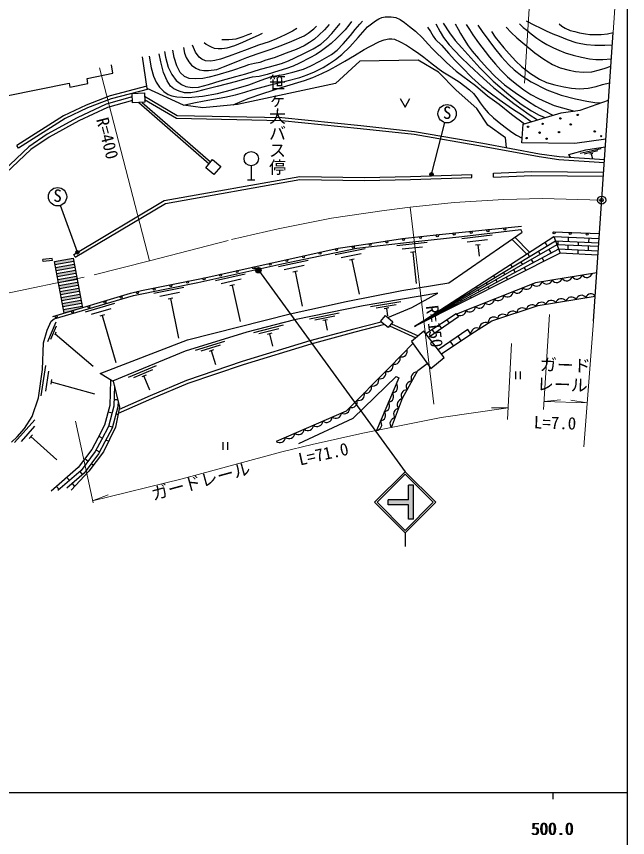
# Model space of a CAD drawing. Units: millimetres at full size, sheet at 1:1000; details may follow other scales. Extents: x 40000 to 680000, y 20000 to 380000.
# Drawn here: x 488936 to 579000, y 198357 to 319411 of the extents above; entities that cross this region are included whole.
import ezdxf
from ezdxf.enums import TextEntityAlignment as Align

# ---------------------------------------------------------------- set-up
doc = ezdxf.new("R2010")
doc.units = ezdxf.units.MM
doc.header["$LTSCALE"] = 1000
doc.header["$PDMODE"] = 32
doc.header["$PDSIZE"] = 500
doc.linetypes.add('CHAIN', pattern=[18.5, 12, -1.5, 3.5, -1.5])
for name, color, linetype, lineweight in [('M-BGD', 7, 'Continuous', 25), ('M-BGD-EXST', 7, 'Continuous', 25), ('M-BMK', 2, 'CHAIN', 13), ('M-BMK-OTRS', 5, 'Continuous', 25), ('M-BMK-SRVR', 3, 'Continuous', 25), ('M-STR-HTXT', 7, 'Continuous', 13), ('M-STR-STRC', 7, 'Continuous', 25), ('M-TTL-BAND', 7, 'Continuous', 25)]:
    doc.layers.add(name, color=color, linetype=linetype, lineweight=lineweight)
doc.layers.add('M-BMK-HTXT', color=7, linetype='Continuous')
doc.layers.add('M-OTRS', color=6, linetype='Continuous')
doc.styles.add('@ＭＳ ゴシック', font='')
doc.styles.add('ＭＳ ゴシック', font='')
doc.styles.get('@ＭＳ ゴシック').set_extended_font_data('@MS Gothic')
doc.styles.get('ＭＳ ゴシック').set_extended_font_data('MS Gothic')

msp = doc.modelspace()

# ---------------------------------------------------------------- hatches: boundary and pattern name
at = {"layer": 'M-BGD-EXST'}
for points in [[(550327, 296249, -0.41421), (550227, 295910, -0.41421), (549888, 296010, -1)], [(498136, 284757, -0.41421), (498036, 284418, -0.41421), (497697, 284518, -1)]]:
    msp.add_hatch(color=256, dxfattribs=at).paths.add_polyline_path(points)
at = {"layer": 'M-STR-STRC'}
for points in [[(497290, 283793), (494534, 283282), (494616, 282840), (497372, 283351)], [(497536, 282466), (497454, 282908), (494698, 282397), (494780, 281955)], [(524251, 281779, -1), (524925, 282208, -0.41421), (524803, 281656, -0.41421)], [(497700, 281581), (497618, 282023), (494862, 281512), (494944, 281070)], [(497864, 280696), (497782, 281138), (495026, 280628), (495108, 280185)], [(498028, 279811), (497946, 280253), (495190, 279743), (495272, 279300)], [(498192, 278926), (498110, 279368), (495354, 278858), (495436, 278415)], [(498356, 278041), (498274, 278483), (495518, 277973), (495600, 277530)], [(498520, 277156), (498438, 277599), (495682, 277088), (495764, 276645)], [(498649, 276461), (498602, 276714), (495846, 276203), (495948, 275650)], [(543723, 248166), (546723, 248166), (546723, 250291), (547473, 250291), (547473, 245291), (546723, 245291), (546723, 247416), (543723, 247416)]]:
    msp.add_hatch(color=256, dxfattribs=at).paths.add_polyline_path(points)

# ---------------------------------------------------------------- linework, layer by layer
at = {"layer": 'M-BGD'}
for p, q in [((506950, 306715), (517322, 297692)), ((507448, 306736), (517540, 297956)), ((489242, 300005), (489001, 300384)), ((575100, 299896), (572028, 299198)), ((574634, 299575), (572586, 299110)), ((573896, 299192), (573418, 299083)), ((573657, 299138), (573818, 298429)), ((523536, 297397), (523536, 295297)), ((556047, 295658), (556034, 296098)), ((559247, 295702), (559220, 296302)), ((523011, 295297), (524061, 295297)), ((559024, 287176), (554556, 286647)), ((568042, 287655), (574842, 287399)), ((568109, 286978), (569060, 284528)), ((549468, 286091), (544995, 285603)), ((558350, 286492), (555371, 286139)), ((557279, 285761), (556584, 285679)), ((556931, 285720), (557125, 284081)), ((561939, 286566), (564114, 284393)), ((562370, 286865), (564558, 284680)), ((566794, 286127), (567137, 285530)), ((568741, 286265), (568717, 285747)), ((570270, 286885), (570239, 286197)), ((571737, 286130), (571715, 285614)), ((573267, 286757), (573236, 286062)), ((540336, 285174), (535932, 284254)), ((548788, 285413), (545805, 285088)), ((547710, 284692), (547014, 284616)), ((547362, 284654), (547865, 280044)), ((564272, 284495), (564569, 283976)), ((565853, 284753), (566098, 284326)), ((567399, 285073), (567730, 284496)), ((570216, 285680), (570187, 285027)), ((571685, 284957), (571660, 284391)), ((573213, 285547), (573184, 284886)), ((494220, 283715), (492824, 283553)), ((492857, 283265), (492824, 283553)), ((494253, 283427), (492857, 283265)), ((494253, 283427), (494220, 283715)), ((497615, 283933), (497390, 284311)), ((531952, 283422), (527547, 282502)), ((539725, 284434), (536788, 283820)), ((538722, 283611), (538037, 283468)), ((538379, 283540), (539443, 278450)), ((564797, 283579), (565085, 283078)), ((566408, 283787), (566673, 283325)), ((531341, 282682), (528404, 282068)), ((561749, 282863), (562002, 282423)), ((562195, 282086), (562439, 281661)), ((563286, 283199), (563496, 282833)), ((563762, 282369), (563990, 281973)), ((522657, 281408), (518264, 280433)), ((530338, 281859), (529653, 281716)), ((529995, 281788), (531063, 276679)), ((559227, 281231), (559435, 280869)), ((560718, 281646), (560894, 281339)), ((561117, 280952), (561307, 280620)), ((522055, 280660), (519126, 280009)), ((521062, 279825), (520379, 279673)), ((520720, 279749), (521902, 274430)), ((558151, 280092), (558292, 279846)), ((559593, 280593), (559794, 280243)), ((513609, 279442), (509198, 278551)), ((512992, 278705), (510052, 278111)), ((555584, 278539), (555691, 278352)), ((556705, 279599), (556867, 279316)), ((556992, 279099), (557149, 278826)), ((558471, 279534), (558624, 279267)), ((511984, 277889), (511298, 277750)), ((511641, 277820), (512821, 271979)), ((545574, 277337), (541137, 276591)), ((554182, 277967), (554300, 277762)), ((554390, 277606), (554503, 277408)), ((555826, 278117), (555942, 277915)), ((503376, 277107), (499060, 275835)), ((502826, 276319), (499949, 275471)), ((544885, 276917), (541926, 276420)), ((543800, 276431), (543110, 276314)), ((543455, 276372), (543636, 275294)), ((551660, 276335), (551732, 276209)), ((551788, 276112), (551858, 275990)), ((553016, 276985), (553089, 276859)), ((553180, 276699), (553259, 276562)), ((501893, 275418), (501222, 275221)), ((501557, 275320), (503596, 268400)), ((536518, 275678), (532110, 274770)), ((535844, 275233), (532905, 274627)), ((550449, 275432), (550487, 275366)), ((550535, 275282), (550576, 275210)), ((494734, 274326), (493497, 271429)), ((494804, 273725), (493979, 271794)), ((528222, 273880), (523862, 272767)), ((534778, 274707), (534092, 274566)), ((534435, 274636), (534738, 273167)), ((543908, 273775), (547786, 272028)), ((544189, 274116), (548159, 272328)), ((551196, 273939), (551575, 273392)), ((552352, 274700), (552712, 274179)), ((494764, 272867), (494571, 272416)), ((494667, 272642), (500259, 267844)), ((527585, 273346), (524678, 272604)), ((526560, 272713), (525881, 272539)), ((526220, 272626), (526689, 270793)), ((550177, 273267), (550571, 272698)), ((551562, 269653), (555898, 272592)), ((519592, 271495), (515293, 270166)), ((552867, 271480), (553304, 270834)), ((554000, 272259), (554443, 271606)), ((518982, 270930), (516116, 270044)), ((517989, 270246), (517321, 270039)), ((517655, 270143), (518287, 268097)), ((493200, 267947), (492532, 263497)), ((509534, 267922), (505378, 266198)), ((548084, 267218), (549490, 268226)), ((493682, 267116), (493236, 264149)), ((508979, 267302), (506208, 266153)), ((508055, 266529), (507408, 266261)), ((507732, 266395), (508567, 264379)), ((562488, 267055), (562488, 265937)), ((563154, 267055), (563154, 265937)), ((494104, 265890), (494000, 265197)), ((494052, 265544), (500462, 263794)), ((545281, 266129), (541994, 258390)), ((503323, 262937), (503860, 262924)), ((502463, 261128), (503033, 260973)), ((503603, 260818), (503916, 260733)), ((491654, 259949), (488665, 256585)), ((491604, 258990), (489611, 256747)), ((502509, 259043), (503079, 258888)), ((491289, 257732), (490824, 257208)), ((491056, 257470), (494902, 254053)), ((501085, 257531), (501609, 257259)), ((502133, 256988), (502544, 256775)), ((519368, 256641), (519368, 255523)), ((520034, 256641), (520034, 255523)), ((500653, 255503), (501171, 255218)), ((499025, 254218), (499501, 253870)), ((499978, 253521), (500308, 253280)), ((498272, 252301), (498658, 251854)), ((496372, 251440), (496758, 250993)), ((494858, 250133), (495244, 249686)), ((497144, 250547), (497508, 250125))]:
    msp.add_line(p, q, dxfattribs=at)
for points in [[(508480, 313563), (508775, 311846), (509121, 310615), (509512, 309738), (509999, 309001), (510663, 308366), (511275, 307915), (511851, 307687), (512574, 307576), (514262, 307466), (516357, 307643), (518555, 308048), (520627, 308579), (523174, 309339), (525011, 310002), (526517, 310556), (528302, 310851), (529682, 311190), (531218, 311641), (532346, 312112), (533645, 312821), (535357, 313788), (536184, 314422), (537098, 315387), (538154, 316591), (538840, 317485), (539526, 318281), (539954, 318715)], [(538333, 318643), (537913, 318106), (537365, 317445), (536165, 316196), (535310, 315410), (534689, 314936), (533895, 314334), (533096, 313806), (532193, 313317), (530660, 312544), (529722, 312085), (528725, 311739), (527601, 311370), (525883, 310864), (524718, 310563), (523674, 310447), (522526, 310152), (521370, 309799), (518540, 309077), (516568, 308576), (515414, 308270), (514650, 308144), (513695, 308144), (512910, 308370), (512135, 308733), (511640, 309128), (511139, 309918), (510617, 311151), (510235, 312701), (509969, 313910)], [(510758, 314239), (510905, 313386), (511306, 311952), (511855, 310854), (512488, 309966), (513250, 309366), (513909, 309098), (514836, 308936), (515767, 308984), (517224, 309355), (518941, 309910), (521249, 310545), (522749, 310927), (524906, 311634), (526227, 311995), (528016, 312486), (529018, 312846), (529985, 313307), (531312, 313942), (532668, 314649), (533786, 315341), (534622, 316041), (535438, 316900), (536663, 318391)], [(513573, 306330), (515091, 306651), (516619, 306951), (517987, 307222), (519656, 307504), (521230, 307869), (522619, 308254), (523818, 308638), (524755, 308890), (526359, 309313), (528806, 309903), (530691, 310410), (531806, 310794), (532883, 311262), (534149, 311900), (535077, 312480), (535978, 313072), (536915, 313793), (538086, 314924), (539309, 316283), (539985, 317094), (540662, 317865), (541255, 318328), (541853, 318754), (542350, 319067), (542792, 319240), (543281, 319370), (544170, 319370), (544870, 319275), (545500, 318973), (546143, 318529), (546882, 317920), (547762, 317234), (548760, 316276), (549598, 315339), (550254, 314610), (552303, 312632), (553734, 311353), (554712, 310614), (556567, 309226), (558348, 307704), (560069, 306475), (561907, 305011), (563816, 303578)], [(551824, 318397), (552756, 317011), (553606, 315864), (554561, 314805), (557209, 311811), (559183, 309880), (561522, 307906), (563318, 306486), (564821, 305484), (565970, 304858), (566838, 304489)], [(564057, 318746), (565277, 318136), (566098, 317714), (567013, 317274), (567969, 316852), (568896, 316495), (570083, 316031), (571374, 315555), (572096, 315397), (572929, 315268), (574154, 315175), (575663, 315175), (576737, 315224)], [(535038, 318221), (534341, 317455), (533498, 316629), (532856, 316076), (532102, 315549), (531324, 315067), (530176, 314527), (528708, 313988), (526907, 313302), (525682, 312961), (524810, 312596), (524043, 312482), (523131, 312276), (522507, 312008), (520781, 311420), (518447, 310767), (517318, 310472), (516382, 310274), (515360, 310206), (514406, 310275), (513715, 310548), (513087, 311139), (512551, 312147), (512178, 313379), (511971, 314419)], [(513539, 314811), (513714, 313980), (513949, 313355), (514330, 312725), (514740, 312229), (515376, 311773), (515917, 311558), (516553, 311433), (517229, 311433), (518451, 311608), (519472, 311958), (520569, 312398), (521887, 312939), (522913, 313335), (524391, 313891), (525599, 314302), (526475, 314592), (528195, 315210), (529546, 315749), (531354, 316569), (531948, 316963), (532769, 317561), (533157, 317959)], [(530270, 317633), (529605, 317228), (528539, 316691), (527264, 316092), (526187, 315687), (524622, 315153), (522919, 314516), (520310, 313555), (518993, 313116), (518172, 312894), (517523, 312805), (516793, 312856), (516278, 313104), (515887, 313415), (515336, 314121), (514869, 315188)], [(549527, 317805), (549945, 317180), (550341, 316486), (550714, 316016), (551558, 315156), (552654, 313962), (553504, 313021), (554606, 311862), (556050, 310422), (557546, 309072), (558760, 308140), (560076, 307172), (562033, 305811), (563496, 304832), (564855, 303891)], [(550761, 318309), (551373, 317147), (551892, 316304), (552730, 315246), (553526, 314335), (554422, 313413), (555633, 312223), (557770, 310238), (559254, 308917), (560475, 307926), (562240, 306559), (563278, 305820), (564493, 304940), (565739, 304158)], [(553604, 318315), (554028, 317515), (554396, 316894), (554914, 316028), (555516, 315087), (556119, 314296), (557023, 313186), (558286, 311762), (559502, 310565), (560887, 309350), (562442, 308210), (564271, 306984), (565458, 306203), (566645, 305534), (568009, 304842)], [(555221, 318220), (555690, 317475), (556195, 316716), (557038, 315535), (557990, 314228), (558676, 313415), (559514, 312397), (560339, 311466), (561301, 310526), (561964, 309952), (562894, 309227), (563719, 308613), (564768, 307924), (565879, 307322), (566950, 306840), (568196, 306282), (569401, 305952), (571173, 305463)], [(556909, 318140), (557585, 317196), (558575, 315879), (559401, 314714), (560421, 313441), (561486, 312296), (562282, 311539), (563393, 310632), (564817, 309745), (567117, 308595), (569213, 307796), (571309, 307279), (573016, 306899), (574176, 306733), (575070, 306664)], [(558925, 317205), (559488, 316371), (560148, 315560), (560780, 314776), (561530, 313873), (562557, 312807), (563392, 312046), (564678, 310997), (566026, 310139), (567058, 309693), (568260, 309343), (569631, 309033), (570742, 308841), (571926, 308745), (573189, 308813), (574373, 309072), (575298, 309359), (576357, 309645)], [(561105, 317808), (561863, 317030), (562671, 316269), (563869, 315291), (565354, 314068), (566665, 313100), (567914, 312327), (569045, 311856), (570392, 311492), (571303, 311313), (572434, 311190), (573719, 311267), (574844, 311553), (575699, 311794), (576521, 312055)], [(563074, 318295), (563631, 317802), (564135, 317408), (564779, 316852), (565638, 316196), (566358, 315732), (567124, 315268), (568081, 314786), (568854, 314432), (569794, 314038), (571001, 313678), (572208, 313399), (573409, 313173), (574332, 313068), (575353, 313068), (576597, 313162)], [(568911, 318317), (569309, 317965), (569804, 317693), (570564, 317351), (571226, 317171), (571898, 317008), (572781, 316845), (573433, 316763), (575114, 316763), (576034, 316858), (576859, 317020)], [(516624, 315589), (516898, 315326), (517222, 315118), (517650, 314915), (518083, 314751), (518653, 314663), (519202, 314663), (520008, 314784), (521116, 315113), (522284, 315606), (523381, 316121), (524616, 316653), (525187, 316955)], [(519225, 316024), (520225, 316024), (521297, 316121), (522372, 316445), (523102, 316730), (523612, 316965)], [(520887, 306364), (522173, 306930), (523106, 307315), (525100, 308004), (528277, 309011), (531392, 309981), (532605, 310430), (533923, 310983), (534975, 311487), (536056, 312071), (537356, 312824), (538742, 313656), (540166, 314540), (541018, 314995), (542423, 315703), (543107, 315957), (543815, 316106), (544238, 316106), (544648, 316050), (545492, 315680), (546403, 315155), (547329, 314570), (548220, 313934), (548957, 313393), (549963, 312602), (551015, 311771), (551761, 311261), (553001, 310515), (554203, 309753), (555012, 309126), (555704, 308583), (556277, 308065), (556772, 307405), (557282, 306683), (557887, 305905), (558468, 305191), (559222, 304453), (560314, 303557), (561147, 302937), (561925, 302324), (562623, 301901), (563453, 301460)], [(561155, 300067), (560998, 301500), (558422, 303371), (556806, 305827), (553755, 308536), (551122, 311187), (548147, 312942), (539537, 312834), (535958, 309546), (521511, 306426), (516426, 305923), (513573, 306330), (508212, 308803), (507493, 313477)], [(487332, 308549), (487449, 307707), (496722, 309551), (496791, 308983), (499455, 309521), (499347, 310246), (503126, 311059), (502930, 312263)], [(508165, 309113), (502764, 307701), (499224, 306338), (495884, 304762), (489001, 300384)], [(508409, 308712), (502902, 307272), (499401, 305924), (496101, 304367), (489242, 300005)], [(506014, 307544), (502168, 306473), (497904, 304473), (493487, 302046), (490744, 300189), (485177, 294951), (475005, 285628)], [(507812, 307659), (512638, 304822), (528064, 304499), (539695, 303323), (547624, 302448), (557692, 300703), (566043, 299169), (568901, 298763), (575585, 298308)], [(506036, 307038), (502340, 306009), (498127, 304033), (493745, 301624), (491053, 299803), (485513, 294589), (475314, 285242)], [(507833, 307157), (512519, 304402), (528039, 304077), (539651, 302903), (547565, 302030), (557618, 300288), (565975, 298752), (568857, 298343), (575556, 297887)], [(545502, 307311), (546217, 306016), (546933, 307311)], [(575790, 301311), (571239, 300660), (563404, 300756), (563597, 303512), (569211, 305204), (572029, 305577), (576181, 307061)], [(570577, 298649), (570357, 299076), (572825, 299765), (575714, 300199)], [(497390, 284311), (510726, 292263), (530685, 295798), (540210, 295669), (547008, 295827), (556034, 296098)], [(497615, 283933), (510882, 291844), (530721, 295358), (540212, 295229), (547019, 295387), (556047, 295658)], [(559220, 296302), (564870, 296559), (575424, 296452)], [(559247, 295702), (564881, 295958), (575418, 295851)], [(494313, 275159), (505755, 278596), (507384, 278991), (516442, 280845), (525991, 282960), (536370, 285243), (541061, 285926), (545846, 286675), (551244, 287271), (563388, 288468)], [(488209, 256652), (489020, 257446), (490122, 258686), (491245, 260447), (492177, 263195), (492802, 267357), (492942, 271299), (493482, 273178), (494043, 274480), (494510, 274813), (506195, 278256), (515679, 280172), (528053, 282920), (539115, 285232), (545992, 286019), (554574, 286957), (563292, 287990)], [(503094, 265618), (501280, 266752), (514144, 271742), (529263, 275576), (537546, 277362), (545734, 278983), (552645, 280125), (563457, 287618), (563292, 287990)], [(574627, 284235), (569060, 284528), (547613, 273716), (568109, 286978), (574794, 286691)], [(574747, 285994), (568379, 286281), (547613, 273716)], [(574712, 285480), (568584, 285753), (547613, 273716)], [(574666, 284816), (568841, 285091), (547613, 273716)], [(574449, 281618), (565441, 280127), (553811, 275494)], [(543655, 275027), (547208, 276512), (551031, 278597), (540028, 276748), (529927, 274664), (522886, 272867), (513826, 270067), (503094, 265618)], [(555898, 272592), (558982, 274519), (565826, 276781), (574215, 278195)], [(549248, 272655), (553725, 275605), (554090, 275133), (549687, 272086)], [(543165, 273972), (538805, 272847), (532305, 271114), (522366, 268071), (514197, 265294), (508835, 263041), (503942, 260863)], [(542696, 274357), (538680, 273321), (532170, 271585), (522215, 268537), (514023, 265752), (508641, 263491), (504060, 261452)], [(555898, 272592), (555468, 273266), (551093, 270262)], [(547356, 271200), (543977, 267715), (537533, 261233), (527221, 256763)], [(544194, 258828), (545827, 263118), (548084, 267218)], [(502804, 265799), (502710, 262035), (501929, 259160), (500944, 257261), (500026, 255587), (498057, 252895), (494037, 249424)], [(503198, 265661), (504130, 261807), (503541, 258850), (501791, 255208), (499600, 252358), (497002, 249584)], [(530532, 256438), (538576, 260187), (544879, 266313), (545281, 266129)], [(503373, 264937), (503298, 261949), (502482, 258944), (501465, 256983), (500525, 255269), (498494, 252492), (495035, 249506)], [(503909, 262724), (503887, 261863), (503035, 258729), (501986, 256705), (501024, 254952), (498931, 252089), (496359, 249869)]]:
    msp.add_lwpolyline(points, dxfattribs=at)
for points in [[(505993, 308058), (507792, 308133), (507850, 306753), (506051, 306677)], [(516824, 297086), (517820, 298298), (519035, 297299), (518039, 296087)], [(542600, 274436), (543315, 275306), (544421, 274398), (543705, 273528)], [(547137, 271506), (550002, 267512), (551959, 269138), (548986, 272995)]]:
    msp.add_lwpolyline(points, close=True, dxfattribs=at)
for centre, radius in [((569112, 304386), 100), ((571659, 304883), 100), ((564328, 303145), 100), ((566471, 303579), 100), ((570634, 303486), 100), ((564110, 301468), 100), ((566036, 302275), 100), ((567061, 301375), 100), ((568894, 302368), 100), ((574155, 302450), 100), ((575110, 301758), 100), ((523536, 298447), 1050), ((560915, 288074), 150), ((548479, 286815), 150), ((550964, 287089), 150), ((553451, 287338), 150), ((555939, 287583), 150), ((558427, 287828), 150), ((568165, 287500), 150), ((570534, 287411), 150), ((573033, 287317), 150), ((541053, 285773), 150), ((543523, 286160), 150), ((545994, 286540), 150), ((533668, 284495), 150), ((536109, 285032), 150), ((538579, 285413), 150), ((528784, 283421), 150), ((531226, 283958), 150), ((523902, 282344), 150), ((526343, 282884), 150), ((516579, 280722), 150), ((519020, 281263), 150), ((521461, 281803), 150), ((511681, 279717), 150), ((514130, 280219), 150), ((506788, 278692), 150), ((509232, 279216), 150), ((501985, 277307), 150), ((504379, 278026), 150), ((497196, 275868), 150), ((499590, 276588), 150), ((494802, 275149), 150)]:
    msp.add_circle(centre, radius, dxfattribs=at)
for centre, radius, start, end in [((570043, 281294), 850, 217.47203, 341.32706), ((571523, 281539), 850, 217.47203, 341.32706), ((573003, 281784), 850, 217.47203, 341.32706), ((564114, 280029), 850, 229.79334, 353.64837), ((565586, 280500), 850, 221.66071, 345.51573), ((567083, 280805), 850, 217.47203, 341.32706), ((568563, 281049), 850, 217.47203, 341.32706), ((561327, 278919), 850, 229.79334, 353.64837), ((562720, 279474), 850, 229.79334, 353.64837), ((573595, 277809), 731, 31.86705, 167.27178), ((558540, 277809), 850, 229.79334, 353.64837), ((559933, 278364), 850, 229.79334, 353.64837), ((566313, 276429), 850, 39.49212, 163.34714), ((567771, 276703), 850, 37.6419, 161.49693), ((569250, 276953), 850, 37.6419, 161.49693), ((570729, 277202), 850, 37.6419, 161.49693), ((572208, 277451), 850, 37.6419, 161.49693), ((554359, 276143), 850, 229.79334, 353.64837), ((555753, 276698), 850, 229.79334, 353.64837), ((557146, 277254), 850, 229.79334, 353.64837), ((563488, 275587), 850, 46.36466, 170.21969), ((564912, 276058), 850, 46.36466, 170.21969), ((559290, 274239), 850, 60.06278, 183.9178), ((560639, 274645), 850, 46.36466, 170.21969), ((562063, 275116), 850, 46.36466, 170.21969), ((558018, 273445), 850, 60.06278, 183.9178), ((556753, 272639), 850, 60.06278, 183.9178), ((545688, 270054), 850, 253.96291, 17.81793), ((544644, 268977), 850, 253.96291, 17.81793), ((543600, 267900), 850, 253.96291, 17.81793), ((542544, 266841), 850, 253.23885, 17.09388), ((547943, 266132), 850, 89.23587, 213.0909), ((541487, 265777), 850, 253.23885, 17.09388), ((544265, 264759), 850, 275.06069, 38.91571), ((547219, 264818), 850, 89.23587, 213.0909), ((539372, 263650), 850, 253.23885, 17.09388), ((540429, 264714), 850, 253.23885, 17.09388), ((543678, 263379), 850, 275.06069, 38.91571), ((546488, 263517), 850, 90.36541, 214.22044), ((538314, 262586), 850, 253.23885, 17.09388), ((545902, 262191), 850, 97.23876, 221.09379), ((537224, 261683), 850, 242.19666, 6.05169), ((543092, 261998), 850, 275.06069, 38.91571), ((545368, 260789), 850, 97.23876, 221.09379), ((534631, 260411), 850, 231.50995, 355.36497), ((536007, 261008), 850, 231.50995, 355.36497), ((542505, 260617), 850, 275.06069, 38.91571), ((531878, 259218), 850, 231.50995, 355.36497), ((533255, 259814), 850, 231.50995, 355.36497), ((541919, 259237), 850, 275.06069, 38.91571), ((544835, 259387), 850, 97.23876, 221.09379), ((529126, 258024), 850, 231.50995, 355.36497), ((530502, 258621), 850, 231.50995, 355.36497), ((527750, 257428), 850, 231.50995, 355.36497)]:
    msp.add_arc(centre, radius, start, end, dxfattribs=at)
at = {"layer": 'M-BGD-EXST'}
for p, q in [((550108, 296129), (552072, 303758)), ((497916, 284637), (495450, 291560))]:
    msp.add_line(p, q, dxfattribs=at)
for centre, radius in [((552408, 305065), 1350), ((550108, 296129), 250), ((494996, 292831), 1350), ((497916, 284637), 250)]:
    msp.add_circle(centre, radius, dxfattribs=at)
at = {"layer": 'M-BMK'}
msp.add_lwpolyline([(376970, 272498), (390719, 271931), (412215, 271292), (422017, 271492), (441253, 272427), (461730, 274498), (473410, 276108), (476849, 276760), (487177, 278526), (500383, 281301), (508545, 283368), (520652, 286508), (527521, 288100), (535347, 289652), (543137, 290812), (546968, 291288), (553451, 291989), (560773, 292406), (566475, 292563), (575178, 292332)], dxfattribs=at)
at = {"layer": 'M-BMK-OTRS'}
msp.add_line((573964, 274503), (576859, 317020), dxfattribs=at)
at = {"layer": 'M-BMK-SRVR'}
msp.add_circle((575178, 292332), 600, dxfattribs=at)
at = {"layer": 'M-OTRS'}
msp.add_point((575178, 292332), dxfattribs=at)
msp.add_point((575178, 292332), dxfattribs=at)
at = {"layer": 'M-STR-HTXT'}
for p, q in [((576859, 317020), (577862, 330608)), ((563820, 309550), (564873, 326342)), ((508545, 283368), (501160, 311821)), ((550442, 262242), (546968, 291288)), ((566617, 261451), (567488, 275450)), ((573964, 274503), (572546, 255958)), ((561917, 271186), (561301, 259997)), ((566691, 262638), (569132, 262903)), ((573042, 262438), (570622, 262856)), ((561396, 261721), (558941, 261711)), ((566691, 262638), (573042, 262438)), ((497635, 259740), (500226, 247700)), ((500163, 247993), (502443, 248905))]:
    msp.add_line(p, q, dxfattribs=at)
msp.add_lwpolyline([(500163, 247993), (513353, 251236), (528032, 255225), (532525, 256316), (539964, 257985), (551551, 260294), (561396, 261721)], dxfattribs=at)
at = {"layer": 'M-STR-STRC'}
for p, q in [((494616, 282840), (497372, 283351)), ((494698, 282397), (497454, 282908)), ((494780, 281955), (497536, 282466)), ((494862, 281512), (497618, 282023)), ((494944, 281070), (497700, 281581)), ((495026, 280628), (497782, 281138)), ((524588, 281994), (546224, 252292)), ((495108, 280185), (497864, 280696)), ((495190, 279743), (497946, 280253)), ((495272, 279300), (498028, 279811)), ((495354, 278858), (498110, 279368)), ((495436, 278415), (498192, 278926)), ((495518, 277973), (498274, 278483)), ((495600, 277530), (498356, 278041)), ((495682, 277088), (498438, 277599)), ((495764, 276645), (498520, 277156)), ((495846, 276203), (498602, 276714)), ((541724, 247792), (546224, 252292)), ((542077, 247792), (546224, 251938)), ((550724, 247792), (546224, 252292)), ((550370, 247792), (546224, 251938)), ((547473, 250291), (546723, 250291)), ((546723, 248166), (546723, 250291)), ((547473, 245291), (547473, 250291)), ((543723, 247416), (543723, 248166)), ((546723, 248166), (543723, 248166)), ((541724, 247792), (546224, 243291)), ((542077, 247792), (546224, 243645)), ((546723, 247416), (543723, 247416)), ((546224, 243645), (550370, 247792)), ((546224, 243292), (550724, 247792)), ((546723, 245291), (546723, 247416)), ((547473, 245291), (546723, 245291)), ((546224, 243291), (546224, 241291))]:
    msp.add_line(p, q, dxfattribs=at)
msp.add_lwpolyline([(494534, 283282), (497290, 283793), (498649, 276461), (495948, 275650)], close=True, dxfattribs=at)
msp.add_circle((524588, 281994), 400, dxfattribs=at)
at = {"layer": 'M-TTL-BAND'}
for p, q in [((579000, 20000), (579000, 370000)), ((40000, 205000), (579000, 205000)), ((568000, 205000), (568000, 204000))]:
    msp.add_line(p, q, dxfattribs=at)

# ---------------------------------------------------------------- texts
at = {"layer": 'M-BGD-EXST', "style": 'ＭＳ ゴシック'}
for p in [(551753, 303773), (494341, 291539)]:
    msp.add_text('S', height=1833, rotation=358.508, dxfattribs=at).set_placement(p, align=Align.BOTTOM_LEFT)
at = {"layer": 'M-BMK-HTXT', "style": '@ＭＳ ゴシック'}
msp.add_text('笹ヶ大バス停', height=1833, rotation=270, dxfattribs=at).set_placement((527379, 310950), align=Align.MIDDLE_LEFT)
at = {"layer": 'M-STR-HTXT', "style": 'ＭＳ ゴシック'}
for s, rotation, p in [('R=400', 284.549, (500147, 304095)), ('R=150', 276.819, (548719, 276649)), ('ガード', 358.194, (566023, 266664)), ('レール', 358.194, (565587, 263792)), ('L=7.0', 358.194, (565152, 258136)), ('L=71.0', 12.648, (530850, 252662)), ('ガードレール', 15.205, (509247, 247526))]:
    msp.add_text(s, height=1833, rotation=rotation, dxfattribs=at).set_placement(p, align=Align.BOTTOM_LEFT)
at = {"layer": 'M-TTL-BAND', "style": 'ＭＳ ゴシック'}
for p in [(567844, 198195), (568000, 198195)]:
    msp.add_text('500.0', height=1833, dxfattribs=at).set_placement(p, align=Align.BOTTOM_CENTER)

doc.saveas('drawing.dxf')
